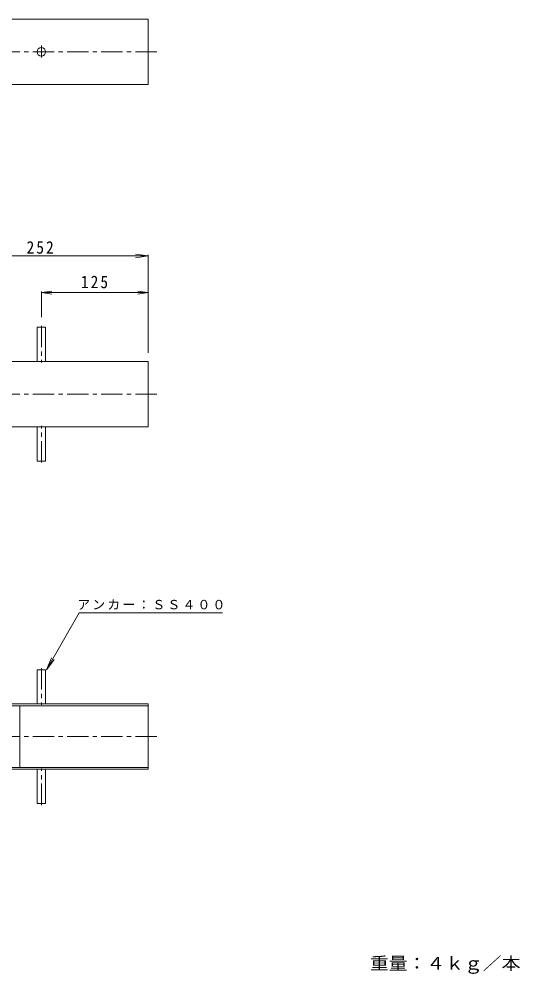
# Model space of a CAD drawing. Units: millimetres, scale not verified. Extents: x -807 to 922, y -674 to 584.
# Drawn here: x 337 to 922, y -568 to 547 of the extents above; entities that cross this region are included whole.
import ezdxf
from ezdxf.enums import TextEntityAlignment as Align

# ---------------------------------------------------------------- set-up
doc = ezdxf.new("R2010")
doc.units = ezdxf.units.MM
doc.header["$LTSCALE"] = 5
doc.linetypes.add('CHAIN1', pattern=[8, 5, -1, 1, -1])
for name, color, linetype, lineweight in [('0-0_通り芯', 3, 'Continuous', 9), ('0-4_その他', 7, 'Continuous', 9), ('0-5_寸法', 7, 'Continuous', 9), ('0-B', 6, 'Continuous', 9), ('0-C', 6, 'Continuous', 9)]:
    doc.layers.add(name, color=color, linetype=linetype, lineweight=lineweight)
doc.layers.add('0-F', color=2, linetype='Continuous')
doc.styles.add('ＭＳ ゴシック', font='')
doc.styles.get('ＭＳ ゴシック').set_extended_font_data('MS Gothic')

msp = doc.modelspace()

# ---------------------------------------------------------------- linework, layer by layer
at = {"layer": '0-0_通り芯'}
for p, q in [((238.734, 547.466), (488.112, 547.466)), ((488.112, 547.466), (488.112, 471.166)), ((488.112, 471.166), (238.734, 471.166)), ((238.734, 147.466), (488.112, 147.466)), ((488.112, 147.466), (488.112, 71.166)), ((488.112, 71.166), (238.734, 71.166)), ((-354.388, -252.534), (488.112, -252.534)), ((-354.388, -254.534), (488.112, -254.534)), ((338.112, -254.534), (338.112, -326.834)), ((488.112, -252.534), (488.112, -328.834)), ((251.412, -326.834), (488.112, -326.834)), ((488.112, -328.834), (251.412, -328.834))]:
    msp.add_line(p, q, dxfattribs=at)
at = {"layer": '0-0_通り芯', "linetype": 'CHAIN1'}
for p, q in [((498.112, 509.316), (-481.888, 509.316)), ((498.112, 109.316), (-481.888, 109.316)), ((498.112, -290.684), (-481.888, -290.684))]:
    msp.add_line(p, q, dxfattribs=at)
at = {"layer": '0-4_その他'}
for p, q in [((238.112, 270.739), (488.112, 270.739)), ((488.112, 270.739), (473.241, 272.697)), ((488.112, 270.739), (473.241, 268.781)), ((488.112, 157.466), (488.112, 272.239)), ((488.112, 226.428), (488.112, 260.739)), ((363.113, 227.928), (375.506, 229.56)), ((363.113, 229.428), (363.113, 199.256)), ((363.113, 227.928), (488.112, 227.928)), ((363.113, 227.928), (375.506, 226.296)), ((488.112, 227.928), (475.719, 229.56)), ((488.112, 227.928), (475.719, 226.296))]:
    msp.add_line(p, q, dxfattribs=at)
at = {"layer": '0-5_寸法'}
for p, q in [((407.444, -146.14), (574.995, -146.14)), ((369.112, -212.534), (378.243, -200.633))]:
    msp.add_line(p, q, dxfattribs=at)
msp.add_lwpolyline([(407.444, -146.14), (369.112, -212.534), (374.852, -198.675)], dxfattribs=at)
at = {"layer": '0-B', "linetype": 'CHAIN1'}
msp.add_line((363.113, 502.518), (363.113, 516.581), dxfattribs=at)
at = {"layer": '0-B'}
msp.add_circle((363.113, 509.35), 5, dxfattribs=at)
at = {"layer": '0-C'}
for p, q in [((358.112, 187.466), (368.113, 187.466)), ((358.112, 187.466), (358.112, 147.466)), ((368.113, 187.466), (368.113, 147.466)), ((358.112, 31.167), (358.112, 71.167)), ((368.113, 31.167), (368.113, 71.167)), ((358.112, 31.167), (368.113, 31.167)), ((358.112, -212.534), (368.113, -212.534)), ((358.112, -212.534), (358.112, -252.534)), ((368.113, -212.534), (368.113, -252.534)), ((358.112, -368.833), (358.112, -328.834)), ((368.113, -368.833), (368.113, -328.834)), ((358.112, -368.833), (368.113, -368.833))]:
    msp.add_line(p, q, dxfattribs=at)
at = {"layer": '0-C', "linetype": 'CHAIN1'}
for p, q in [((363.113, 189.256), (363.113, 146.374)), ((363.113, 29.377), (363.113, 72.259)), ((363.113, -210.744), (363.113, -253.626)), ((363.113, -370.623), (363.113, -327.741))]:
    msp.add_line(p, q, dxfattribs=at)

# ---------------------------------------------------------------- texts
at = {"layer": '0-4_その他', "color": 2, "char_height": 14.66, "attachment_point": 7, "style": 'ＭＳ ゴシック'}
for s, insert in [('\\T1.27;\\W0.9;252', (345.862, 273.239)), ('\\T1.27;\\W0.9;125', (409.362, 232.928))]:
    msp.add_mtext(s, dxfattribs=dict(at, insert=insert))
at = {"layer": '0-5_寸法', "insert": (405.145, -142.531), "char_height": 11, "attachment_point": 7, "style": 'ＭＳ ゴシック'}
msp.add_mtext('\\T1.17;アンカー：ＳＳ４００', dxfattribs=at)
at = {"layer": '0-F', "style": 'ＭＳ ゴシック', "width": 1.1}
msp.add_text('重量：４ｋｇ／本', height=14.66, dxfattribs=at).set_placement((747.082, -567.255), align=Align.BOTTOM_LEFT)

doc.saveas('drawing.dxf')
